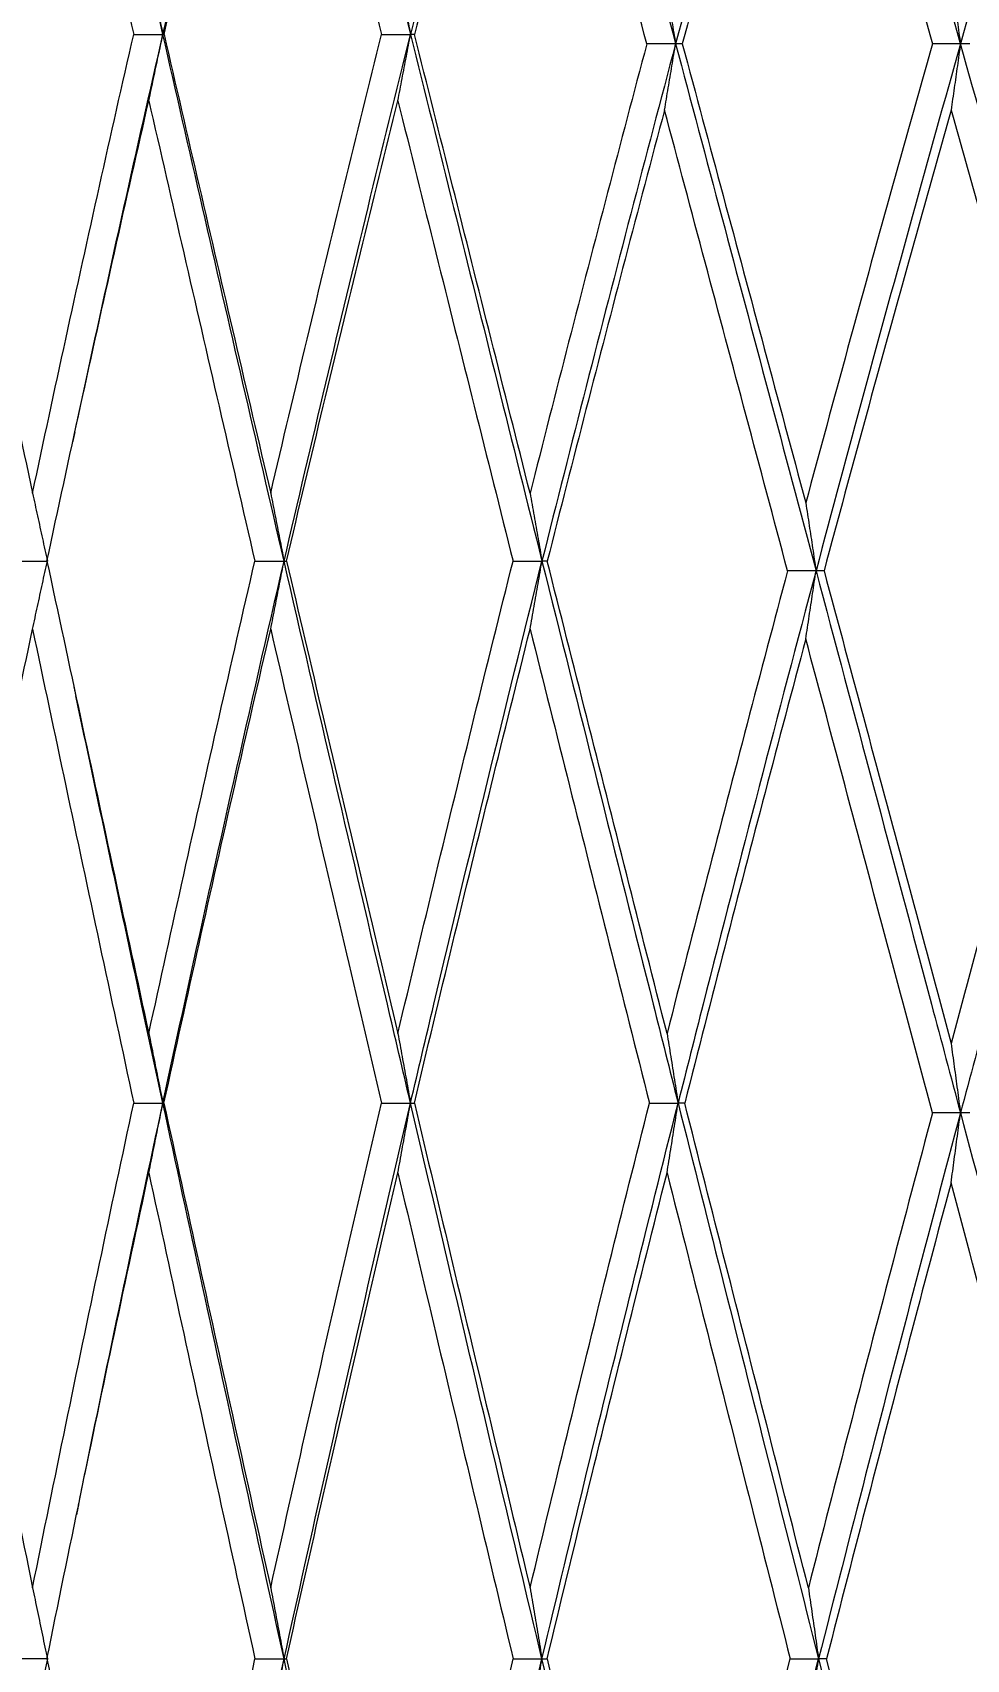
# Model space of a CAD drawing. Extents: x 1661 to 2451, y 0 to 579.
# Drawn here: x 2154.56 to 2159.18, y 453.5 to 461.55 of the extents above; entities that cross this region are included whole.
import ezdxf

# ---------------------------------------------------------------- set-up
doc = ezdxf.new("R2010")
doc.units = 0
doc.header["$LTSCALE"] = 10
doc.header["$MEASUREMENT"] = 0
doc.header["$PDMODE"] = 3
doc.header["$PDSIZE"] = -10
doc.layers.get('0').update_dxf_attribs({"linetype": 'CONTINUOUS'})
doc.layers.get('DEFPOINTS').update_dxf_attribs({"linetype": 'CONTINUOUS'})
doc.layers.add('2', color=7, linetype='CONTINUOUS', true_color=0xffffff)
doc.styles.add('Daelim Dimension', font='')
doc.styles.get('Daelim Dimension').set_extended_font_data('나눔고딕')
doc.dimstyles.new('DEFAULT', dxfattribs={"dimscale": 2, "dimtxt": 2, "dimasz": 2, "dimexe": 0, "dimexo": 2, "dimgap": 1, "dimtad": 1, "dimdec": 0, "dimzin": 9, "dimdsep": 46, "dimtxsty": 'Daelim Dimension', "dimcen": 0.5, "dimclrd": 5, "dimclre": 5, "dimclrt": 256, "dimadec": 1, "dimazin": 0, "dimtfac": 1, "dimtdec": 0, "dimtix": 1, "dimtmove": 0, "dimatfit": 3, "dimfxl": 1, "dimtolj": 1, "dimtzin": 1, "dimlwd": 9, "dimlwe": 9, "dimarcsym": 0})

# ---------------------------------------------------------------- blocks, each defined once
blk = doc.blocks.new('*D11')
at = {"color": 5, "lineweight": 9, "ltscale": 0.5, "transparency": 16777216}
for p, q in [((2146.9886, 470.7637), (1973.3175, 470.7637)), ((1975.3175, 466.7637), (1975.3175, 277.2806)), ((2140.6495, 273.2806), (1973.3175, 273.2806))]:
    blk.add_line(p, q, dxfattribs=at)
at = {"color": 5, "linetype": 'ByBlock', "lineweight": 9, "ltscale": 0.5, "transparency": 16777216}
for p, q in [((2212.6777, 377.2806), (2263.0505, 377.2806)), ((2263.0505, 373.2806), (2263.0505, 277.2806)), ((2212.6777, 273.2806), (2263.0505, 273.2806))]:
    blk.add_line(p, q, dxfattribs=at)
at = {"color": 5, "ltscale": 0.5, "transparency": 16777216}
for points in [[(1974.6508, 466.7637), (1975.9842, 466.7637), (1975.3175, 470.7637)], [(2262.3839, 373.2806), (2263.7172, 373.2806), (2263.0505, 377.2806)], [(1974.6508, 277.2806), (1975.9842, 277.2806), (1975.3175, 273.2806)], [(2262.3839, 277.2806), (2263.7172, 277.2806), (2263.0505, 273.2806)]]:
    blk.add_solid(points, dxfattribs=at)
at = {"layer": 'DEFPOINTS', "color": 0, "ltscale": 0.5, "transparency": 16777216}
for p in [(2150.9886, 470.7637), (2208.6777, 377.2806), (1975.3175, 273.2806), (2144.6495, 273.2806), (2208.6777, 273.2806), (2263.0505, 273.2806)]:
    blk.add_point(p, dxfattribs=at)
at = {"color": 7, "ltscale": 0.5, "transparency": 16777216, "insert": (1967.874, 372.0221), "char_height": 10, "attachment_point": 5, "rotation": 90, "style": 'Daelim Dimension'}
blk.add_mtext('\\A1;197', dxfattribs=at)
at = {"ltscale": 0.5, "transparency": 16777216, "insert": (2258.8874, 325.2806), "char_height": 4, "attachment_point": 5, "rotation": 90, "style": 'Daelim Dimension'}
blk.add_mtext('\\A1;104', dxfattribs=at)

msp = doc.modelspace()

# ---------------------------------------------------------------- linework, layer by layer
at = {"layer": '2', "color": 7, "linetype": 'Continuous', "lineweight": 18}
for points, degree in [([(2155.2024, 461.5407), (2155.2678, 461.8275), (2155.3995, 462.397), (2155.5994, 463.239), (2155.7339, 463.7909), (2155.8014, 464.0645)], 3), ([(2155.8014, 464.0645), (2155.8691, 463.7905), (2156.0056, 463.238), (2156.2137, 462.3978), (2156.3553, 461.8279), (2156.4267, 461.5407)], 3), ([(2157.0646, 464.0197), (2156.993, 463.7508), (2156.8502, 463.2086), (2156.6373, 462.3815), (2156.4967, 461.8223), (2156.4267, 461.5407)], 3), ([(2157.0646, 464.0197), (2157.1377, 463.7455), (2157.2849, 463.1927), (2157.5089, 462.352), (2157.6608, 461.7818), (2157.7373, 461.4944)], 3), ([(2158.4316, 464.0197), (2158.3539, 463.7459), (2158.1988, 463.1937), (2157.9671, 462.3511), (2157.8138, 461.7814), (2157.7373, 461.4944)], 3), ([(2159.1459, 461.4944), (2159.0649, 461.7818), (2158.9039, 462.352), (2158.6661, 463.1927), (2158.5094, 463.7455), (2158.4316, 464.0197)], 3), ([(2159.8785, 464.0197), (2159.7967, 463.7459), (2159.6335, 463.1937), (2159.389, 462.3511), (2159.2268, 461.7814), (2159.1459, 461.4944)], 3), ([(2154.5577, 463.7467), (2154.612, 463.505), (2154.7216, 463.0193), (2154.8883, 462.284), (2155.001, 461.7892), (2155.0577, 461.5407)], 3), ([(2155.2079, 461.5407), (2155.2653, 461.7892), (2155.3809, 462.284), (2155.5567, 463.0193), (2155.6754, 463.505), (2155.7352, 463.7467)], 3), ([(2155.7352, 463.7467), (2155.795, 463.505), (2155.9152, 463.0193), (2156.0977, 462.284), (2156.2207, 461.7892), (2156.2826, 461.5407)], 3), ([(2157.0059, 463.7018), (2156.9427, 463.4649), (2156.817, 462.989), (2156.6303, 462.2686), (2156.5073, 461.7841), (2156.4461, 461.5407)], 3), ([(2157.5951, 461.4944), (2157.5287, 461.743), (2157.3966, 462.2381), (2157.2001, 462.9739), (2157.0704, 463.4599), (2157.0059, 463.7018)], 3), ([(2158.381, 463.7018), (2158.3122, 463.4599), (2158.1753, 462.9739), (2157.9717, 462.2381), (2157.8373, 461.743), (2157.7704, 461.4944)], 3), ([(2158.381, 463.7018), (2158.4497, 463.4599), (2158.5877, 462.9739), (2158.7964, 462.2381), (2158.9365, 461.743), (2159.0068, 461.4944)], 3), ([(2155.1326, 461.8672), (2155.1404, 461.831), (2155.156, 461.7586), (2155.1792, 461.6498), (2155.1947, 461.5771), (2155.2024, 461.5407)], 3), ([(2156.3642, 461.8672), (2156.3711, 461.831), (2156.3851, 461.7586), (2156.4059, 461.6498), (2156.4198, 461.5771), (2156.4267, 461.5407)], 3), ([(2157.6826, 461.821), (2157.6887, 461.7848), (2157.7009, 461.7124), (2157.7192, 461.6035), (2157.7313, 461.5308), (2157.7373, 461.4944)], 3), ([(2159.0995, 461.821), (2159.1047, 461.7848), (2159.115, 461.7124), (2159.1305, 461.6035), (2159.1408, 461.5308), (2159.1459, 461.4944)], 3), ([(2154.0797, 461.5407), (2154.1316, 461.2919), (2154.2361, 460.792), (2154.3954, 460.0355), (2154.5033, 459.5267), (2154.5577, 459.2712)], 3), ([(2154.5577, 459.2712), (2154.612, 459.5267), (2154.7215, 460.0355), (2154.8882, 460.792), (2155.001, 461.2919), (2155.0577, 461.5407)], 3), ([(2155.0577, 461.5407), (2155.0738, 461.5407), (2155.106, 461.5407), (2155.1542, 461.5407), (2155.1863, 461.5407), (2155.2024, 461.5407)], 3), ([(2155.1326, 461.2132), (2155.1404, 461.2496), (2155.156, 461.3225), (2155.1792, 461.4317), (2155.1947, 461.5044), (2155.2024, 461.5407)], 3), ([(2155.2024, 461.5407), (2155.203, 461.5407), (2155.2042, 461.5407), (2155.206, 461.5407), (2155.2073, 461.5407), (2155.2079, 461.5407)], 3), ([(2155.8014, 458.9357), (2155.7329, 459.2314), (2155.5972, 459.8186), (2155.3977, 460.6861), (2155.2671, 461.2572), (2155.2024, 461.5407)], 3), ([(2155.2079, 461.5407), (2155.2653, 461.2919), (2155.381, 460.792), (2155.5568, 460.0355), (2155.6755, 459.5267), (2155.7352, 459.2712)], 3), ([(2155.7352, 459.2712), (2155.795, 459.5267), (2155.9151, 460.0355), (2156.0976, 460.792), (2156.2207, 461.2919), (2156.2826, 461.5407)], 3), ([(2155.8014, 458.9357), (2155.8698, 459.2309), (2156.0073, 459.8175), (2156.2161, 460.687), (2156.3563, 461.2576), (2156.4267, 461.5407)], 3), ([(2156.2826, 461.5407), (2156.2986, 461.5407), (2156.3306, 461.5407), (2156.3787, 461.5407), (2156.4107, 461.5407), (2156.4267, 461.5407)], 3), ([(2156.3642, 461.2132), (2156.3712, 461.2496), (2156.3851, 461.3225), (2156.406, 461.4317), (2156.4198, 461.5044), (2156.4267, 461.5407)], 3), ([(2156.4461, 461.5407), (2156.444, 461.5407), (2156.4396, 461.5407), (2156.4331, 461.5407), (2156.4288, 461.5407), (2156.4267, 461.5407)], 3), ([(2156.4267, 461.5407), (2156.4972, 461.2572), (2156.6393, 460.6861), (2156.8557, 459.8186), (2157.0026, 459.2314), (2157.0766, 458.9357)], 3), ([(2157.0179, 459.2712), (2156.9534, 459.5267), (2156.825, 460.0355), (2156.6343, 460.792), (2156.5087, 461.2919), (2156.4461, 461.5407)], 3), ([(2157.5951, 461.4944), (2157.53, 461.2506), (2157.4006, 460.7608), (2157.2081, 460.0197), (2157.0811, 459.5214), (2157.0179, 459.2712)], 3), ([(2157.7373, 461.4944), (2157.6632, 461.2162), (2157.5154, 460.6556), (2157.2948, 459.8016), (2157.1491, 459.2255), (2157.0766, 458.9357)], 3), ([(2157.7373, 461.4944), (2157.7215, 461.4944), (2157.6899, 461.4944), (2157.6425, 461.4944), (2157.6109, 461.4944), (2157.5951, 461.4944)], 3), ([(2157.6826, 461.1667), (2157.6887, 461.2032), (2157.7009, 461.2761), (2157.7192, 461.3853), (2157.7313, 461.4581), (2157.7373, 461.4944)], 3), ([(2157.7704, 461.4944), (2157.7667, 461.4944), (2157.7594, 461.4944), (2157.7483, 461.4944), (2157.741, 461.4944), (2157.7373, 461.4944)], 3), ([(2157.7373, 461.4944), (2157.8129, 461.2107), (2157.9651, 460.6393), (2158.1963, 459.7713), (2158.3528, 459.1838), (2158.4316, 458.888)], 3), ([(2157.7704, 461.4944), (2157.8374, 461.2454), (2157.9718, 460.7452), (2158.1754, 459.9883), (2158.3122, 459.4793), (2158.381, 459.2236)], 3), ([(2159.0068, 461.4944), (2158.9365, 461.2454), (2158.7963, 460.7452), (2158.5877, 459.9883), (2158.4497, 459.4793), (2158.381, 459.2236)], 3), ([(2159.1459, 461.4944), (2159.066, 461.2111), (2158.9066, 460.6402), (2158.6681, 459.7702), (2158.5103, 459.1833), (2158.4316, 458.888)], 3), ([(2159.1459, 461.4944), (2159.1305, 461.4944), (2159.0996, 461.4944), (2159.0532, 461.4944), (2159.0223, 461.4944), (2159.0068, 461.4944)], 3), ([(2159.1459, 461.4944), (2159.1408, 461.4581), (2159.1305, 461.3853), (2159.115, 461.2761), (2159.1047, 461.2032), (2159.0995, 461.1667)], 3), ([(2159.1924, 461.4944), (2159.1872, 461.4944), (2159.1769, 461.4944), (2159.1614, 461.4944), (2159.1511, 461.4944), (2159.1459, 461.4944)], 3), ([(2159.8785, 458.888), (2159.7956, 459.1838), (2159.6308, 459.7713), (2159.3868, 460.6393), (2159.2259, 461.2107), (2159.1459, 461.4944)], 3), ([(2154.6291, 458.9357), (2154.6839, 459.1921), (2154.7942, 459.7026), (2154.962, 460.4618), (2155.0755, 460.9634), (2155.1326, 461.2132)], 3), ([(2155.1326, 461.2132), (2155.1897, 460.9634), (2155.3047, 460.4618), (2155.4796, 459.7026), (2155.5977, 459.1921), (2155.6571, 458.9357)], 3), ([(2155.8137, 458.9357), (2155.8738, 459.192), (2155.9947, 459.7026), (2156.1782, 460.4617), (2156.3019, 460.9634), (2156.3642, 461.2132)], 3), ([(2156.3642, 461.2132), (2156.4264, 460.9634), (2156.5515, 460.4618), (2156.7413, 459.7026), (2156.8692, 459.1921), (2156.9335, 458.9357)], 3), ([(2157.6826, 461.1667), (2157.6172, 460.922), (2157.4872, 460.4304), (2157.2939, 459.6868), (2157.1662, 459.1868), (2157.1027, 458.9357)], 3), ([(2158.291, 458.888), (2158.2225, 459.1445), (2158.0861, 459.6553), (2157.8833, 460.4148), (2157.7493, 460.9168), (2157.6826, 461.1667)], 3), ([(2159.0995, 461.1667), (2159.0289, 460.9168), (2158.8882, 460.4148), (2158.6787, 459.6553), (2158.5402, 459.1445), (2158.4712, 458.888)], 3), ([(2159.0995, 461.1667), (2159.1701, 460.9168), (2159.3118, 460.4148), (2159.5259, 459.6553), (2159.6697, 459.1445), (2159.7418, 458.888)], 3), ([(2154.767, 459.5754), (2154.7566, 459.5273)], 1), ([(2154.5577, 459.2712), (2154.5658, 459.234), (2154.5822, 459.1596), (2154.6065, 459.0478), (2154.6227, 458.9731), (2154.6308, 458.9357)], 3), ([(2155.7352, 459.2712), (2155.7426, 459.234), (2155.7574, 459.1596), (2155.7795, 459.0478), (2155.7941, 458.9731), (2155.8014, 458.9357)], 3), ([(2157.0179, 459.2712), (2157.0245, 459.234), (2157.0376, 459.1596), (2157.0571, 459.0478), (2157.0701, 458.9731), (2157.0766, 458.9357)], 3), ([(2158.381, 459.2236), (2158.3866, 459.1865), (2158.3979, 459.112), (2158.4148, 459.0001), (2158.426, 458.9254), (2158.4316, 458.888)], 3), ([(2154.4866, 458.9357), (2154.5027, 458.9357), (2154.5347, 458.9357), (2154.5828, 458.9357), (2154.6148, 458.9357), (2154.6308, 458.9357)], 3), ([(2154.5577, 458.5992), (2154.5659, 458.6367), (2154.5822, 458.7115), (2154.6066, 458.8237), (2154.6227, 458.8984), (2154.6308, 458.9357)], 3), ([(2154.6291, 458.9357), (2154.6839, 458.6793), (2154.7941, 458.1644), (2154.9619, 457.3856), (2155.0754, 456.8621), (2155.1326, 456.5993)], 3), ([(2155.1326, 456.5993), (2155.1898, 456.8621), (2155.3048, 457.3856), (2155.4797, 458.1644), (2155.5977, 458.6793), (2155.6571, 458.9357)], 3), ([(2155.6571, 458.9357), (2155.6732, 458.9357), (2155.7053, 458.9357), (2155.7534, 458.9357), (2155.7854, 458.9357), (2155.8014, 458.9357)], 3), ([(2155.7352, 458.5992), (2155.7426, 458.6367), (2155.7574, 458.7115), (2155.7795, 458.8237), (2155.7941, 458.8984), (2155.8014, 458.9357)], 3), ([(2155.8014, 458.9357), (2155.8028, 458.9357), (2155.8055, 458.9357), (2155.8096, 458.9357), (2155.8124, 458.9357), (2155.8137, 458.9357)], 3), ([(2155.8137, 458.9357), (2155.8738, 458.6793), (2155.9946, 458.1644), (2156.1781, 457.3856), (2156.3019, 456.8621), (2156.3642, 456.5993)], 3), ([(2156.3642, 456.5993), (2156.4264, 456.8621), (2156.5516, 457.3856), (2156.7414, 458.1644), (2156.8692, 458.6793), (2156.9335, 458.9357)], 3), ([(2156.9335, 458.9357), (2156.9494, 458.9357), (2156.9812, 458.9357), (2157.0289, 458.9357), (2157.0607, 458.9357), (2157.0766, 458.9357)], 3), ([(2157.0179, 458.5992), (2157.0245, 458.6367), (2157.0376, 458.7115), (2157.0572, 458.8237), (2157.0701, 458.8984), (2157.0766, 458.9357)], 3), ([(2157.1027, 458.9357), (2157.0998, 458.9357), (2157.094, 458.9357), (2157.0853, 458.9357), (2157.0795, 458.9357), (2157.0766, 458.9357)], 3), ([(2157.695, 456.5993), (2157.6282, 456.8621), (2157.4953, 457.3856), (2157.2978, 458.1644), (2157.1675, 458.6793), (2157.1027, 458.9357)], 3), ([(2158.291, 458.888), (2158.224, 458.6368), (2158.0905, 458.1323), (2157.8918, 457.3694), (2157.7604, 456.8567), (2157.695, 456.5993)], 3), ([(2158.4316, 458.888), (2158.416, 458.888), (2158.3848, 458.888), (2158.3379, 458.888), (2158.3067, 458.888), (2158.291, 458.888)], 3), ([(2158.381, 458.5513), (2158.3866, 458.5888), (2158.3979, 458.6637), (2158.4148, 458.7759), (2158.426, 458.8506), (2158.4316, 458.888)], 3), ([(2158.4712, 458.888), (2158.4668, 458.888), (2158.458, 458.888), (2158.4448, 458.888), (2158.436, 458.888), (2158.4316, 458.888)], 3), ([(2158.4712, 458.888), (2158.5401, 458.6315), (2158.6786, 458.1163), (2158.8881, 457.3371), (2159.0288, 456.8134), (2159.0995, 456.5505)], 3), ([(2159.7418, 458.888), (2159.6697, 458.6315), (2159.5261, 458.1163), (2159.3119, 457.3371), (2159.1701, 456.8134), (2159.0995, 456.5505)], 3), ([(2154.0793, 456.2555), (2154.1313, 456.5191), (2154.2359, 457.0442), (2154.3954, 457.8255), (2154.5033, 458.342), (2154.5577, 458.5992)], 3), ([(2154.5577, 458.5992), (2154.612, 458.342), (2154.7216, 457.8255), (2154.8884, 457.0442), (2155.0013, 456.5191), (2155.0581, 456.2555)], 3), ([(2155.2075, 456.2555), (2155.265, 456.5191), (2155.3808, 457.0442), (2155.5567, 457.8255), (2155.6755, 458.342), (2155.7352, 458.5992)], 3), ([(2155.7352, 458.5992), (2155.795, 458.342), (2155.9152, 457.8255), (2156.0978, 457.0442), (2156.221, 456.5191), (2156.283, 456.2555)], 3), ([(2156.4457, 456.2555), (2156.5083, 456.5191), (2156.6341, 457.0442), (2156.8249, 457.8255), (2156.9534, 458.342), (2157.0179, 458.5992)], 3), ([(2157.0179, 458.5992), (2157.0825, 458.342), (2157.2122, 457.8255), (2157.4089, 457.0442), (2157.5413, 456.5191), (2157.6079, 456.2555)], 3), ([(2158.381, 458.5513), (2158.3137, 458.2993), (2158.1796, 457.7932), (2157.98, 457.028), (2157.8481, 456.5137), (2157.7824, 456.2555)], 3), ([(2159.0073, 456.2065), (2158.9369, 456.4702), (2158.7965, 456.9956), (2158.5877, 457.7772), (2158.4497, 458.294), (2158.381, 458.5513)], 3), ([(2154.7613, 458.3182), (2154.7718, 458.2689)], 1), ([(2155.1326, 456.5993), (2155.1404, 456.5613), (2155.156, 456.485), (2155.1792, 456.3704), (2155.1946, 456.2938), (2155.2023, 456.2555)], 3), ([(2156.3642, 456.5993), (2156.3711, 456.5613), (2156.3851, 456.485), (2156.4059, 456.3704), (2156.4198, 456.2938), (2156.4267, 456.2555)], 3), ([(2157.695, 456.5993), (2157.7011, 456.5613), (2157.7133, 456.485), (2157.7315, 456.3704), (2157.7436, 456.2938), (2157.7496, 456.2555)], 3), ([(2159.0995, 456.5505), (2159.1047, 456.5123), (2159.115, 456.4361), (2159.1305, 456.3214), (2159.1408, 456.2448), (2159.1459, 456.2065)], 3), ([(2154.0793, 456.2555), (2154.1312, 455.9922), (2154.2357, 455.4635), (2154.3952, 454.6643), (2154.5032, 454.1274), (2154.5577, 453.8579)], 3), ([(2154.5577, 453.8579), (2154.6121, 454.1274), (2154.7218, 454.6643), (2154.8886, 455.4635), (2155.0014, 455.9922), (2155.0581, 456.2555)], 3), ([(2155.0581, 456.2555), (2155.0742, 456.2555), (2155.1062, 456.2555), (2155.1543, 456.2555), (2155.1863, 456.2555), (2155.2023, 456.2555)], 3), ([(2155.1326, 455.9107), (2155.1404, 455.9491), (2155.156, 456.0258), (2155.1792, 456.1408), (2155.1947, 456.2173), (2155.2023, 456.2555)], 3), ([(2155.2023, 456.2555), (2155.2029, 456.2555), (2155.204, 456.2555), (2155.2058, 456.2555), (2155.2069, 456.2555), (2155.2075, 456.2555)], 3), ([(2155.8014, 453.5063), (2155.733, 453.8172), (2155.5973, 454.4355), (2155.3978, 455.3513), (2155.2671, 455.9553), (2155.2023, 456.2555)], 3), ([(2155.2075, 456.2555), (2155.2649, 455.9922), (2155.3806, 455.4635), (2155.5565, 454.6643), (2155.6754, 454.1274), (2155.7352, 453.8579)], 3), ([(2155.7352, 453.8579), (2155.7951, 454.1274), (2155.9154, 454.6643), (2156.098, 455.4635), (2156.2211, 455.9922), (2156.283, 456.2555)], 3), ([(2155.8014, 453.5063), (2155.8698, 453.8168), (2156.0073, 454.4346), (2156.216, 455.352), (2156.3562, 455.9556), (2156.4267, 456.2555)], 3), ([(2156.283, 456.2555), (2156.299, 456.2555), (2156.3309, 456.2555), (2156.3788, 456.2555), (2156.4107, 456.2555), (2156.4267, 456.2555)], 3), ([(2156.3642, 455.9107), (2156.3712, 455.9491), (2156.3851, 456.0258), (2156.406, 456.1408), (2156.4198, 456.2173), (2156.4267, 456.2555)], 3), ([(2156.4267, 456.2555), (2156.4288, 456.2555), (2156.433, 456.2555), (2156.4393, 456.2555), (2156.4436, 456.2555), (2156.4457, 456.2555)], 3), ([(2157.0766, 453.5063), (2157.0026, 453.8172), (2156.8558, 454.4355), (2156.6393, 455.3513), (2156.4972, 455.9553), (2156.4267, 456.2555)], 3), ([(2156.4457, 456.2555), (2156.5082, 455.9922), (2156.6339, 455.4635), (2156.8247, 454.6643), (2156.9533, 454.1274), (2157.0179, 453.8579)], 3), ([(2157.0179, 453.8579), (2157.0826, 454.1274), (2157.2125, 454.6643), (2157.4092, 455.4635), (2157.5415, 455.9922), (2157.6079, 456.2555)], 3), ([(2157.0766, 453.5063), (2157.1505, 453.8168), (2157.2988, 454.4346), (2157.5235, 455.352), (2157.6741, 455.9556), (2157.7496, 456.2555)], 3), ([(2157.6079, 456.2555), (2157.6237, 456.2555), (2157.6552, 456.2555), (2157.7024, 456.2555), (2157.7339, 456.2555), (2157.7496, 456.2555)], 3), ([(2157.695, 455.9107), (2157.7011, 455.9491), (2157.7133, 456.0258), (2157.7315, 456.1408), (2157.7436, 456.2173), (2157.7496, 456.2555)], 3), ([(2157.7824, 456.2555), (2157.7788, 456.2555), (2157.7715, 456.2555), (2157.7605, 456.2555), (2157.7533, 456.2555), (2157.7496, 456.2555)], 3), ([(2157.7496, 456.2555), (2157.8253, 455.9553), (2157.9776, 455.3513), (2158.209, 454.4355), (2158.3655, 453.8172), (2158.4443, 453.5063)], 3), ([(2158.3938, 453.8579), (2158.3249, 454.1274), (2158.1878, 454.6643), (2157.984, 455.4635), (2157.8494, 455.9922), (2157.7824, 456.2555)], 3), ([(2159.0073, 456.2065), (2158.9384, 455.9485), (2158.8011, 455.4305), (2158.5966, 454.6476), (2158.4612, 454.1218), (2158.3938, 453.8579)], 3), ([(2159.1459, 456.2065), (2159.0674, 455.9118), (2158.9107, 455.3189), (2158.6766, 454.4178), (2158.5216, 453.8112), (2158.4443, 453.5063)], 3), ([(2159.1459, 456.2065), (2159.1305, 456.2065), (2159.0997, 456.2065), (2159.0535, 456.2065), (2159.0227, 456.2065), (2159.0073, 456.2065)], 3), ([(2159.0995, 455.8615), (2159.1047, 455.8999), (2159.1151, 455.9767), (2159.1305, 456.0917), (2159.1408, 456.1682), (2159.1459, 456.2065)], 3), ([(2159.1919, 456.2065), (2159.1868, 456.2065), (2159.1766, 456.2065), (2159.1612, 456.2065), (2159.151, 456.2065), (2159.1459, 456.2065)], 3), ([(2159.1459, 456.2065), (2159.2259, 455.9061), (2159.3868, 455.3018), (2159.6309, 454.3857), (2159.7956, 453.7671), (2159.8785, 453.4561)], 3), ([(2154.6288, 453.5063), (2154.6837, 453.7765), (2154.7941, 454.3149), (2154.962, 455.1164), (2155.0755, 455.6466), (2155.1326, 455.9107)], 3), ([(2155.1326, 455.9107), (2155.1897, 455.6466), (2155.3047, 455.1164), (2155.4797, 454.3149), (2155.5979, 453.7765), (2155.6575, 453.5063)], 3), ([(2155.8134, 453.5063), (2155.8736, 453.7765), (2155.9946, 454.3149), (2156.1782, 455.1164), (2156.3019, 455.6466), (2156.3642, 455.9107)], 3), ([(2156.3642, 455.9107), (2156.4264, 455.6466), (2156.5515, 455.1164), (2156.7414, 454.3149), (2156.8695, 453.7765), (2156.9339, 453.5063)], 3), ([(2157.1024, 453.5063), (2157.1673, 453.7765), (2157.2978, 454.3149), (2157.4954, 455.1164), (2157.6282, 455.6466), (2157.695, 455.9107)], 3), ([(2157.695, 455.9107), (2157.7617, 455.6466), (2157.8958, 455.1164), (2158.0989, 454.3149), (2158.2355, 453.7765), (2158.3042, 453.5063)], 3), ([(2159.0995, 455.8615), (2159.0303, 455.6028), (2158.8926, 455.0833), (2158.6873, 454.2982), (2158.5514, 453.7709), (2158.4837, 453.5063)], 3), ([(2159.7422, 453.4561), (2159.67, 453.7264), (2159.526, 454.265), (2159.3118, 455.0668), (2159.1701, 455.5973), (2159.0995, 455.8615)], 3), ([(2154.7849, 454.2676), (2154.7747, 454.2183)], 1), ([(2154.5577, 453.8579), (2154.5658, 453.819), (2154.5822, 453.741), (2154.6065, 453.6238), (2154.6227, 453.5455), (2154.6308, 453.5063)], 3), ([(2155.7352, 453.8579), (2155.7426, 453.819), (2155.7574, 453.741), (2155.7795, 453.6238), (2155.7941, 453.5455), (2155.8014, 453.5063)], 3), ([(2157.0179, 453.8579), (2157.0245, 453.819), (2157.0376, 453.741), (2157.0571, 453.6238), (2157.0701, 453.5455), (2157.0766, 453.5063)], 3), ([(2158.3938, 453.8579), (2158.3994, 453.819), (2158.4107, 453.741), (2158.4276, 453.6238), (2158.4387, 453.5455), (2158.4443, 453.5063)], 3), ([(2154.6308, 453.5063), (2154.6148, 453.5063), (2154.5829, 453.5063), (2154.5349, 453.5063), (2154.5029, 453.5063), (2154.4869, 453.5063)], 3), ([(2154.6308, 453.5063), (2154.6227, 453.4672), (2154.6066, 453.389), (2154.5822, 453.2715), (2154.5659, 453.1931), (2154.5577, 453.1538)], 3), ([(2154.6288, 453.5063), (2154.6835, 453.2366), (2154.7938, 452.6953), (2154.9617, 451.8776), (2155.0753, 451.3287), (2155.1326, 451.0532)], 3), ([(2155.1326, 451.0532), (2155.1898, 451.3287), (2155.305, 451.8776), (2155.48, 452.6953), (2155.5981, 453.2366), (2155.6575, 453.5063)], 3), ([(2155.2023, 450.6947), (2155.2676, 451.0114), (2155.3991, 451.6422), (2155.599, 452.5804), (2155.7337, 453.1988), (2155.8014, 453.5063)], 3), ([(2155.6575, 453.5063), (2155.6735, 453.5063), (2155.7055, 453.5063), (2155.7535, 453.5063), (2155.7854, 453.5063), (2155.8014, 453.5063)], 3), ([(2155.7352, 453.1538), (2155.7426, 453.1931), (2155.7575, 453.2715), (2155.7795, 453.389), (2155.7941, 453.4672), (2155.8014, 453.5063)], 3), ([(2155.8014, 453.5063), (2155.8028, 453.5063), (2155.8054, 453.5063), (2155.8094, 453.5063), (2155.8121, 453.5063), (2155.8134, 453.5063)], 3), ([(2156.4267, 450.6947), (2156.3555, 451.0118), (2156.2142, 451.643), (2156.0059, 452.5797), (2155.8692, 453.1985), (2155.8014, 453.5063)], 3), ([(2155.8134, 453.5063), (2155.8734, 453.2366), (2155.9943, 452.6953), (2156.1779, 451.8776), (2156.3018, 451.3287), (2156.3642, 451.0532)], 3), ([(2156.3642, 451.0532), (2156.4265, 451.3287), (2156.5518, 451.8776), (2156.7418, 452.6953), (2156.8696, 453.2366), (2156.9339, 453.5063)], 3), ([(2156.4267, 450.6947), (2156.4978, 451.0114), (2156.6408, 451.6422), (2156.8577, 452.5804), (2157.0034, 453.1988), (2157.0766, 453.5063)], 3), ([(2156.9339, 453.5063), (2156.9497, 453.5063), (2156.9814, 453.5063), (2157.029, 453.5063), (2157.0607, 453.5063), (2157.0766, 453.5063)], 3), ([(2157.0179, 453.1538), (2157.0245, 453.1931), (2157.0376, 453.2715), (2157.0572, 453.389), (2157.0701, 453.4672), (2157.0766, 453.5063)], 3), ([(2157.0766, 453.5063), (2157.0794, 453.5063), (2157.0852, 453.5063), (2157.0937, 453.5063), (2157.0995, 453.5063), (2157.1024, 453.5063)], 3), ([(2157.7497, 450.6947), (2157.6733, 451.0118), (2157.5216, 451.643), (2157.2973, 452.5797), (2157.1498, 453.1985), (2157.0766, 453.5063)], 3), ([(2157.1024, 453.5063), (2157.1672, 453.2366), (2157.2975, 452.6953), (2157.495, 451.8776), (2157.6281, 451.3287), (2157.695, 451.0532)], 3), ([(2157.695, 451.0532), (2157.7619, 451.3287), (2157.8962, 451.8776), (2158.0992, 452.6953), (2158.2357, 453.2366), (2158.3042, 453.5063)], 3), ([(2157.7497, 450.6947), (2157.826, 451.0114), (2157.9792, 451.6422), (2158.211, 452.5804), (2158.3664, 453.1988), (2158.4443, 453.5063)], 3), ([(2158.3042, 453.5063), (2158.3198, 453.5063), (2158.3509, 453.5063), (2158.3976, 453.5063), (2158.4288, 453.5063), (2158.4443, 453.5063)], 3), ([(2158.3938, 453.1538), (2158.3994, 453.1931), (2158.4107, 453.2715), (2158.4276, 453.389), (2158.4388, 453.4672), (2158.4443, 453.5063)], 3), ([(2158.4837, 453.5063), (2158.4793, 453.5063), (2158.4705, 453.5063), (2158.4574, 453.5063), (2158.4487, 453.5063), (2158.4443, 453.5063)], 3), ([(2158.4443, 453.5063), (2158.5223, 453.1985), (2158.6793, 452.5797), (2158.9174, 451.643), (2159.0781, 451.0118), (2159.159, 450.6947)], 3), ([(2159.1126, 451.0532), (2159.0418, 451.3287), (2158.9009, 451.8776), (2158.6912, 452.6953), (2158.5526, 453.2366), (2158.4837, 453.5063)], 3)]:
    msp.add_open_spline(points, degree=degree, dxfattribs=at)
for points, knots in [([(2155.2024, 461.5407), (2155.1368, 461.8279), (2155.0071, 462.3978), (2154.8577, 463.0576), (2154.7728, 463.4337), (2154.7506, 463.5321)], [0, 0, 0, 0, 0.42451, 0.84902, 1, 1, 1, 1]), ([(2154.7669, 459.5752), (2154.7842, 459.6555), (2154.8645, 460.0278), (2155.0092, 460.687), (2155.1377, 461.2576), (2155.2024, 461.5407)], [0, 0, 0, 0, 0.120728, 0.560364, 1, 1, 1, 1]), ([(2155.2023, 456.2555), (2155.2375, 456.4187), (2155.4335, 457.3219), (2155.6341, 458.2134), (2155.8014, 458.9357)], [0, 0, 0, 0, 0.180323, 1, 1, 1, 1]), ([(2156.4267, 456.2555), (2156.3883, 456.4187), (2156.1764, 457.3219), (2155.9687, 458.2134), (2155.8014, 458.9357)], [0, 0, 0, 0, 0.180323, 1, 1, 1, 1]), ([(2156.4267, 456.2555), (2156.465, 456.4187), (2156.6783, 457.3219), (2156.8958, 458.2134), (2157.0766, 458.9357)], [0, 0, 0, 0, 0.180323, 1, 1, 1, 1]), ([(2157.0766, 458.9357), (2157.2574, 458.2134), (2157.4811, 457.3219), (2157.7085, 456.4187), (2157.7496, 456.2555)], [0, 0, 0, 0, 0.819677, 1, 1, 1, 1]), ([(2158.4316, 458.888), (2158.2433, 458.1812), (2158.0153, 457.3056), (2157.7908, 456.4187), (2157.7496, 456.2555)], [0, 0, 0, 0, 0.816362, 1, 1, 1, 1]), ([(2158.4316, 458.888), (2158.6199, 458.1812), (2158.8574, 457.2895), (2159.098, 456.3861), (2159.1459, 456.2065)], [0, 0, 0, 0, 0.801626, 1, 1, 1, 1]), ([(2159.8785, 458.888), (2159.6804, 458.1812), (2159.4356, 457.2895), (2159.1937, 456.3861), (2159.1459, 456.2065)], [0, 0, 0, 0, 0.801627, 1, 1, 1, 1]), ([(2155.2023, 456.2555), (2155.1671, 456.4187), (2155.0216, 457.095), (2154.8787, 457.7647), (2154.7717, 458.2691)], [0, 0, 0, 0, 0.240837, 1, 1, 1, 1]), ([(2154.7849, 454.2674), (2154.7962, 454.3227), (2154.8705, 454.6855), (2155.0091, 455.352), (2155.1377, 455.9556), (2155.2023, 456.2555)], [0, 0, 0, 0, 0.082338, 0.541169, 1, 1, 1, 1])]:
    msp.add_open_spline(points, degree=3, knots=knots, dxfattribs=at)

# ---------------------------------------------------------------- dimensions: what is measured, and where the dimension line sits
at = {"color": 5, "ltscale": 0.5}
dim = msp.add_linear_dim(base=(1975.3175, 273.2806), p1=(2150.9886, 470.7637), p2=(2144.6495, 273.2806), angle=90, dimstyle='DEFAULT', override={"dimtxt": 5, "dimexe": 1, "dimclrt": 7}, dxfattribs=at)
dim.commit()
dim.dimension.update_dxf_attribs({"geometry": '*D11', "text_midpoint": (1967.874, 372.0221)})

doc.saveas('drawing.dxf')
